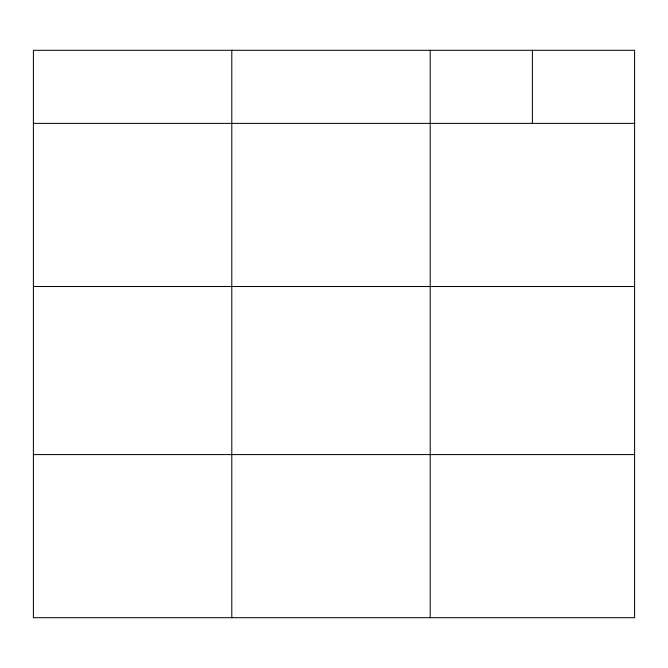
<?xml version="1.0" encoding="UTF-8"?>
<svg xmlns="http://www.w3.org/2000/svg" width="668" height="668" viewBox="0 0 668 668"><rect width="100%" height="100%" fill="white"/><g stroke="black" fill="none" stroke-linecap="round" stroke-linejoin="round"><path stroke-width="1" d="M634.6 286.514L634.6 50.292L33.4 50.292L33.4 617.708L634.6 617.708L634.6 286.514L33.4 286.514M33.4 123.388L634.6 123.388M33.4 454.582L634.6 454.582M532.396 50.292L532.396 123.388M430.192 50.292L430.192 617.708M231.796 50.292L231.796 617.708"/></g></svg>
